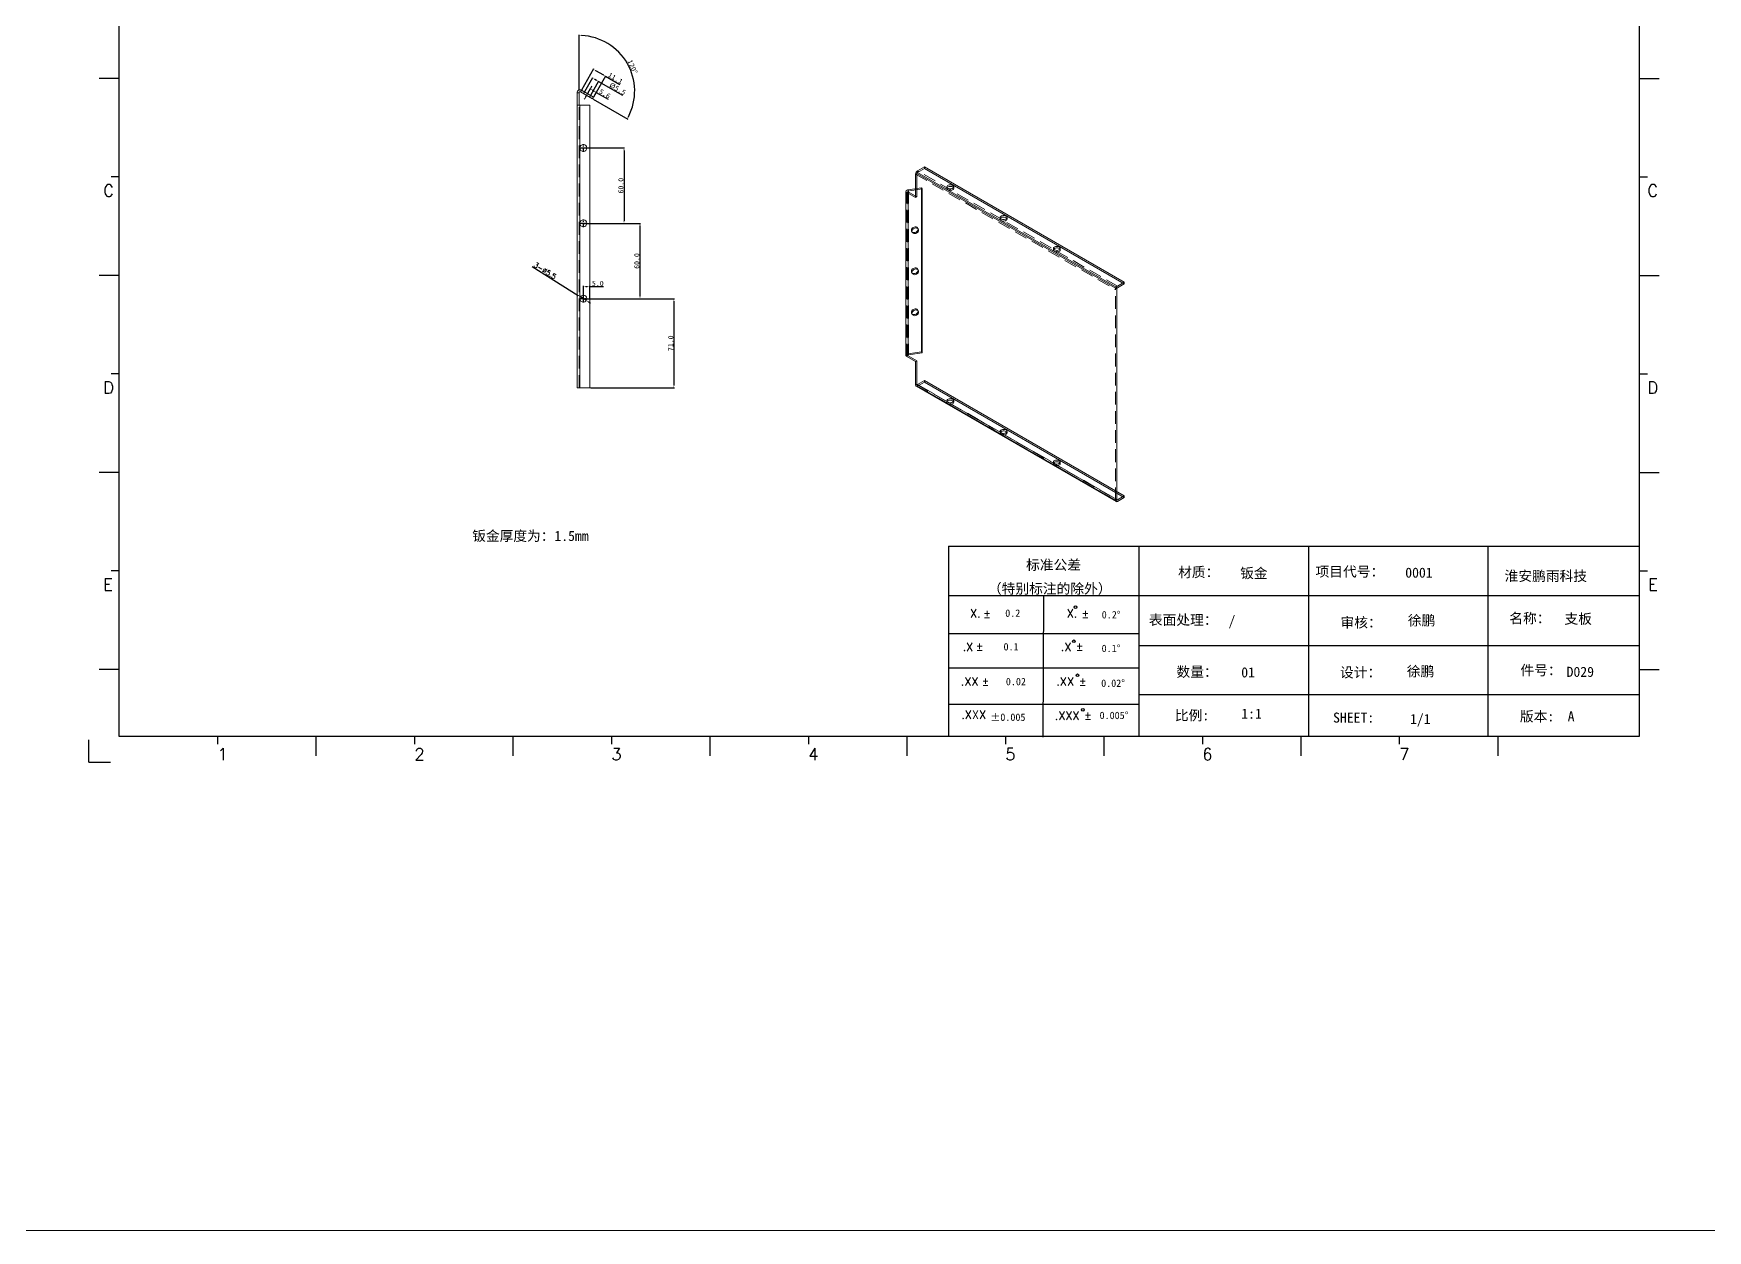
# Model space of a CAD drawing. Extents: x 83 to 30050, y -7164 to 695.
# Drawn here: x 6121 to 7454, y -4248 to -3295 of the extents above; entities that cross this region are included whole.
import ezdxf
from ezdxf.enums import TextEntityAlignment as Align

# ---------------------------------------------------------------- set-up
doc = ezdxf.new("R2010")
doc.units = 0
doc.header["$LTSCALE"] = 8
doc.header["$MEASUREMENT"] = 0
doc.header["$PDSIZE"] = 5
doc.linetypes.add('CENTER', pattern=[2, 1.25, -0.25, 0.25, -0.25])
doc.linetypes.add('HIDDEN', pattern=[1.905, 1.27, -0.635])
doc.layers.get('0').update_dxf_attribs({"linetype": 'CONTINUOUS'})
doc.layers.get('Defpoints').update_dxf_attribs({"linetype": 'CONTINUOUS'})
doc.layers.add('41', color=3, linetype='CONTINUOUS')
doc.layers.add('dim', color=82, linetype='CONTINUOUS', lineweight=9)
doc.styles.add('SIMPLEX', font='SIMPLEX')
doc.styles.get("Standard").update_dxf_attribs({"font": '', "height": 4})
doc.styles.get('Standard').set_extended_font_data('SimSun')
doc.dimstyles.new('ISO-25', dxfattribs={"dimtxt": 6, "dimasz": 2.5, "dimexe": 1.25, "dimexo": 0.625, "dimtad": 1, "dimdec": 1, "dimzin": 1, "dimdsep": 46, "dimtxsty": 'Standard', "dimcen": 2.5, "dimadec": 0, "dimazin": 0, "dimtm": 1e-09, "dimtfac": 1, "dimtdec": 1, "dimtmove": 0, "dimatfit": 3, "dimfxl": 1, "dimtolj": 1, "dimtzin": 0, "dimarcsym": 0})

# ---------------------------------------------------------------- blocks, each defined once
blk = doc.blocks.new('A$C0BB32EA6')
at = {"layer": '41'}
for p, q in [((90.21, 427.84), (90.21, 435.66)), ((168.4, 427.84), (168.4, 435.66)), ((168.4, 427.84), (168.4, 435.66)), ((168.4, 427.84), (168.4, 435.66)), ((246.58, 427.84), (246.58, 435.66)), ((246.58, 427.84), (246.58, 435.66)), ((324.77, 427.84), (324.77, 435.66)), ((402.96, 427.84), (402.96, 435.66)), ((481.15, 427.84), (481.15, 435.66)), ((559.34, 427.84), (559.34, 435.66)), ((615.63, 427.84), (12.02, 427.84)), ((12.02, 427.84), (12.02, 10.32)), ((51.11, 427.84), (51.11, 430.97)), ((129.3, 427.84), (129.3, 430.97)), ((129.3, 427.84), (129.3, 430.97)), ((129.3, 427.84), (129.3, 430.97)), ((207.49, 427.84), (207.49, 430.97)), ((207.49, 427.84), (207.49, 430.97)), ((285.68, 427.84), (285.68, 430.97)), ((363.87, 427.84), (363.87, 430.97)), ((442.06, 427.84), (442.06, 430.97)), ((615.63, 10.32), (615.63, 427.84)), ((12.02, 388.75), (8.89, 388.75)), ((615.63, 388.75), (618.76, 388.75)), ((12.02, 349.66), (4.2, 349.66)), ((615.63, 349.66), (623.45, 349.66)), ((12.02, 310.56), (8.89, 310.56)), ((615.63, 310.56), (618.76, 310.56)), ((12.02, 271.47), (4.2, 271.47)), ((615.63, 271.47), (623.45, 271.47)), ((12.02, 232.37), (8.89, 232.37)), ((615.63, 232.37), (618.76, 232.37)), ((12.02, 193.28), (4.2, 193.28)), ((615.63, 193.28), (623.45, 193.28)), ((12.02, 154.18), (8.89, 154.18)), ((615.63, 154.18), (618.76, 154.18)), ((12.02, 115.09), (4.2, 115.09)), ((615.63, 115.09), (623.45, 115.09)), ((341.34, 85.85), (615.63, 85.85)), ((341.34, 85.85), (341.34, 10.32)), ((416.87, 85.85), (416.87, 10.32)), ((484.16, 85.85), (484.16, 10.32)), ((555.4, 85.7), (555.4, 10.17)), ((12.02, 76), (8.89, 76)), ((615.63, 76), (618.76, 76)), ((615.63, 66.14), (341.34, 66.14)), ((378.86, 10.02), (379.1, 65.84)), ((341.34, 51.12), (416.87, 51.12)), ((615.63, 46.17), (416.87, 46.17)), ((12.02, 36.9), (4.2, 36.9)), ((341.34, 37.5), (401.12, 37.5)), ((341.34, 37.5), (416.87, 37.5)), ((615.63, 36.9), (623.45, 36.9)), ((615.63, 26.74), (416.87, 26.74)), ((341.34, 23.05), (401.87, 23.05)), ((341.34, 23.05), (401.87, 23.05)), ((341.34, 23.05), (401.87, 23.05)), ((341.34, 23.05), (401.87, 23.05)), ((341.34, 23.05), (401.87, 23.05)), ((341.34, 23.05), (416.87, 23.05)), ((12.02, 10.32), (615.63, 10.32)), ((51.11, 10.32), (51.11, 7.19)), ((90.21, 10.32), (90.21, 2.5)), ((129.3, 10.32), (129.3, 7.19)), ((168.4, 10.32), (168.4, 2.5)), ((207.49, 10.32), (207.49, 7.19)), ((246.58, 10.32), (246.58, 2.5)), ((285.68, 10.32), (285.68, 7.19)), ((324.77, 10.32), (324.77, 2.5)), ((326.34, 10.32), (401.87, 10.32)), ((363.87, 10.32), (363.87, 7.19)), ((402.96, 10.32), (402.96, 2.5)), ((442.06, 10.32), (442.06, 7.19)), ((481.15, 10.32), (481.15, 2.5)), ((520.24, 10.32), (520.24, 7.19)), ((559.34, 10.32), (559.34, 2.5))]:
    blk.add_line(p, q, dxfattribs=at)
at = {"layer": '41', "linetype": 'Continuous'}
for p, q in [((630.37, 437.94), (623.79, 437.94)), ((630.37, 437.94), (630.37, 430.59)), ((0, 0), (0, 8.98)), ((0, 0), (8.64, 0))]:
    blk.add_line(p, q, dxfattribs=at)
at = {"layer": '41'}
for centre in [(391.73, 61.61), (391.07, 48.04), (392.49, 34.54), (394.6, 20.83)]:
    blk.add_circle(centre, 0.516, dxfattribs=at)
at = {"layer": '41', "style": 'SIMPLEX'}
for s, height, p in [('1', 4.69, (51.11, 432.54)), ('2', 4.69, (129.3, 432.54)), ('3', 4.69, (207.49, 432.54)), ('4', 4.69, (285.68, 432.54)), ('5', 4.69, (363.87, 432.54)), ('6', 4.69, (442.06, 432.54)), ('7', 4.69, (520.24, 432.54)), ('A', 4.75, (5.76, 380.93)), ('A', 4.75, (618.27, 380.93)), ('B', 4.75, (5.76, 302.74)), ('B', 4.75, (618.72, 302.74)), ('C', 4.75, (5.76, 224.55)), ('C', 4.75, (618.72, 224.55)), ('D', 4.75, (5.76, 146.37)), ('D', 4.75, (618.72, 146.37)), ('E', 4.75, (5.76, 68.18)), ('E', 4.75, (618.95, 68.18)), ('X.', 3.284, (349.84, 57.49)), ('%%p', 3.284, (355.04, 57.36)), ('X.', 3.284, (388.21, 57.49)), ('%%p', 3.284, (394.07, 57.36)), ('.X', 3.284, (346.89, 44.16)), ('%%p', 3.284, (352.09, 44.33)), ('.X', 3.284, (385.9, 44.16)), ('%%p', 3.284, (391.76, 44.33)), ('.XX', 3.284, (346.2, 30.42)), ('%%p', 3.284, (354.44, 30.46)), ('.XX', 3.284, (384.11, 30.42)), ('%%p', 3.284, (393.01, 30.46)), ('.XXX', 3.284, (383.48, 16.83)), ('%%p', 3.284, (395.11, 16.95)), ('1', 4.69, (51.11, 0.87)), ('2', 4.69, (129.3, 0.87)), ('3', 4.69, (207.49, 0.87)), ('4', 4.69, (285.68, 0.87)), ('5', 4.69, (363.87, 0.87)), ('6', 4.69, (442.06, 0.87)), ('7', 4.69, (520.24, 0.87))]:
    blk.add_text(s, height=height, dxfattribs=at).set_placement(p)
at = {"layer": '41', "linetype": 'Continuous'}
for s, p in [('标准公差', (372.08, 76.36)), ('材质：', (432.42, 73.5)), ('项目代号：', (486.99, 73.71)), ('淮安鹏雨科技', (562.04, 71.96)), ('（特别标注的除外）', (356.94, 66.94)), ('表面处理：', (420.83, 54.55)), ('审核：', (496.9, 53.5)), ('名称：', (563.9, 55.18)), ('数量：', (431.79, 33.91)), ('设计：', (496.69, 33.7)), ('件号：', (568.32, 34.55)), ('比例:', (431.16, 16.65)), ('版本:', (568.11, 16.23)), ('SHEET:', (493.95, 15.75)), ('1/1', (524.5, 15.18))]:
    blk.add_text(s, height=4, dxfattribs=at).set_placement(p)
at = {"layer": '41'}
for s, p in [('0.2', (363.82, 57.75)), ('0.2%%D', (402.12, 57.11)), ('0.1', (363.14, 44.41)), ('0.1%%D', (402.07, 43.76)), ('0.02', (364.07, 30.58)), ('0.02%%D', (401.9, 29.93)), ('0.005%%D', (401.27, 17.16))]:
    blk.add_text(s, height=2.929, dxfattribs=at).set_placement(p)
at = {"layer": '41', "style": 'SIMPLEX'}
blk.add_text('.XXX', height=3.284, dxfattribs=at).set_placement((351.31, 18.87), align=Align.MIDDLE_CENTER)
at = {"layer": '41'}
blk.add_text('%%P0.005', height=2.929, dxfattribs=at).set_placement((364.87, 17.89), align=Align.MIDDLE_CENTER)
at = {"layer": '41', "linetype": 'Continuous'}
for tag, p in [('材质', (457.07, 73.08)), ('代号', (522.6, 73.29)), ('表面处理', (452.44, 54.13)), ('审核', (523.65, 54.34)), ('名称', (585.81, 54.97)), ('数量', (457.5, 33.7)), ('设计', (523.23, 34.13)), ('件号', (586.65, 33.91)), ('比例', (457.5, 17.28)), ('版本', (587.08, 16.23))]:
    blk.add_attdef(tag, p, '', height=4, dxfattribs=at)
blk = doc.blocks.new('*D1350')
at = {"layer": 'Defpoints', "color": 0}
for p in [(6584.2, -3306.7), (6555.8, -3341.9), (6556.9, -3341.2), (6555.8, -3351.9), (6566.5, -3346.8)]:
    blk.add_point(p, dxfattribs=at)
at = {"layer": 'dim', "color": 0, "lineweight": -2}
for p, q in [((6555.8, -3340.1), (6555.8, -3295.8)), ((6566.9, -3347), (6594.6, -3363))]:
    blk.add_line(p, q, dxfattribs=at)
blk.add_arc((6555.8, -3340.6), 44.3, 332.5866, 87.4134, dxfattribs=at)
at = {"layer": 'dim', "color": 0}
for points in [[(6557.8, -3296.7), (6557.8, -3296), (6555.8, -3296.3)], [(6595.4, -3361.2), (6594.8, -3360.8), (6594.1, -3362.7)]]:
    blk.add_solid(points, dxfattribs=at)
at = {"layer": 'dim', "color": 0, "insert": (6598.4, -3321.2), "char_height": 4, "attachment_point": 5, "rotation": 294.5011}
blk.add_mtext('\\A1;120°', dxfattribs=at)
blk = doc.blocks.new('*D1354')
at = {"layer": 'Defpoints', "color": 0}
for p in [(6560.1, -3341.3), (6564.8, -3344.1), (6571.3, -3332.9)]:
    blk.add_point(p, dxfattribs=at)
at = {"layer": 'dim', "color": 0, "lineweight": -2}
for p, q in [((6560.3, -3340.9), (6566.8, -3329.7)), ((6565.1, -3343.7), (6571.5, -3332.5)), ((6568.3, -3331.1), (6569.6, -3331.9)), ((6571.3, -3332.9), (6590.4, -3343.9))]:
    blk.add_line(p, q, dxfattribs=at)
at = {"layer": 'dim', "color": 0}
for points in [[(6568.4, -3330.9), (6568.1, -3331.4), (6566.5, -3330.1)], [(6569.7, -3331.6), (6569.4, -3332.2), (6571.3, -3332.9)]]:
    blk.add_solid(points, dxfattribs=at)
at = {"layer": 'dim', "color": 0, "insert": (6586.5, -3338.8), "char_height": 4, "attachment_point": 5, "rotation": 330}
blk.add_mtext('\\A1;%%C5.5', dxfattribs=at)
blk = doc.blocks.new('*D1355')
at = {"layer": 'Defpoints', "color": 0}
for p in [(6562.4, -3342.7), (6567.3, -3345.5), (6569.5, -3341.6)]:
    blk.add_point(p, dxfattribs=at)
at = {"layer": 'dim', "color": 0, "lineweight": -2}
for p, q in [((6562.7, -3342.3), (6564.9, -3338.4)), ((6566.4, -3339.8), (6567.8, -3340.6)), ((6567.5, -3345.1), (6569.8, -3341.2)), ((6569.5, -3341.6), (6579, -3347))]:
    blk.add_line(p, q, dxfattribs=at)
at = {"layer": 'dim', "color": 0}
for points in [[(6566.6, -3339.5), (6566.3, -3340.1), (6564.7, -3338.8)], [(6567.9, -3340.3), (6567.6, -3340.9), (6569.5, -3341.6)]]:
    blk.add_solid(points, dxfattribs=at)
at = {"layer": 'dim', "color": 0, "insert": (6576.3, -3342.7), "char_height": 4, "attachment_point": 5, "rotation": 330}
blk.add_mtext('\\A1;5.6', dxfattribs=at)
blk = doc.blocks.new('*D1356')
at = {"layer": 'Defpoints', "color": 0}
for p in [(6576.9, -3328.7), (6557.6, -3339.9), (6567.3, -3345.5)]:
    blk.add_point(p, dxfattribs=at)
at = {"layer": 'dim', "color": 0, "lineweight": -2}
for p, q in [((6557.9, -3339.5), (6567.6, -3322.7)), ((6567.5, -3345.1), (6577.2, -3328.3)), ((6569, -3324.2), (6575.2, -3327.7)), ((6576.9, -3328.7), (6588.3, -3335.3))]:
    blk.add_line(p, q, dxfattribs=at)
at = {"layer": 'dim', "color": 0}
for points in [[(6569.2, -3323.9), (6568.9, -3324.4), (6567.3, -3323.2)], [(6575.4, -3327.4), (6575, -3328), (6576.9, -3328.7)]]:
    blk.add_solid(points, dxfattribs=at)
at = {"layer": 'dim', "color": 0, "insert": (6584.8, -3330.3), "char_height": 4, "attachment_point": 5, "rotation": 330}
blk.add_mtext('\\A1;11.1', dxfattribs=at)
blk = doc.blocks.new('*D1361')
at = {"layer": 'Defpoints', "color": 0}
for p in [(6559.3, -3505.9), (6564.3, -3576.9), (6631.3, -3576.9)]:
    blk.add_point(p, dxfattribs=at)
at = {"layer": 'dim', "color": 0, "lineweight": -2}
for p, q in [((6559.8, -3505.9), (6631.8, -3505.9)), ((6631.3, -3507.9), (6631.3, -3574.9)), ((6564.8, -3576.9), (6631.8, -3576.9))]:
    blk.add_line(p, q, dxfattribs=at)
at = {"layer": 'dim', "color": 0}
for points in [[(6631, -3507.9), (6631.6, -3507.9), (6631.3, -3505.9)], [(6631, -3574.9), (6631.6, -3574.9), (6631.3, -3576.9)]]:
    blk.add_solid(points, dxfattribs=at)
at = {"layer": 'dim', "color": 0, "insert": (6628.8, -3541.4), "char_height": 4, "attachment_point": 5, "rotation": 90}
blk.add_mtext('\\A1;71.0', dxfattribs=at)
blk = doc.blocks.new('*D1362')
at = {"layer": 'Defpoints', "color": 0}
for p in [(6559.3, -3445.9), (6559.3, -3505.9), (6604.3, -3505.9)]:
    blk.add_point(p, dxfattribs=at)
at = {"layer": 'dim', "color": 0, "lineweight": -2}
for p, q in [((6559.8, -3445.9), (6604.8, -3445.9)), ((6604.3, -3447.9), (6604.3, -3503.9)), ((6559.8, -3505.9), (6604.8, -3505.9))]:
    blk.add_line(p, q, dxfattribs=at)
at = {"layer": 'dim', "color": 0}
for points in [[(6604, -3447.9), (6604.7, -3447.9), (6604.3, -3445.9)], [(6604, -3503.9), (6604.7, -3503.9), (6604.3, -3505.9)]]:
    blk.add_solid(points, dxfattribs=at)
at = {"layer": 'dim', "color": 0, "insert": (6601.8, -3475.9), "char_height": 4, "attachment_point": 5, "rotation": 90}
blk.add_mtext('\\A1;60.0', dxfattribs=at)
blk = doc.blocks.new('*D1363')
at = {"layer": 'Defpoints', "color": 0}
for p in [(6559.3, -3385.9), (6559.3, -3445.9), (6591.6, -3445.9)]:
    blk.add_point(p, dxfattribs=at)
at = {"layer": 'dim', "color": 0, "lineweight": -2}
for p, q in [((6559.8, -3385.9), (6592.1, -3385.9)), ((6591.6, -3387.9), (6591.6, -3443.9)), ((6559.8, -3445.9), (6592.1, -3445.9))]:
    blk.add_line(p, q, dxfattribs=at)
at = {"layer": 'dim', "color": 0}
for points in [[(6591.2, -3387.9), (6591.9, -3387.9), (6591.6, -3385.9)], [(6591.2, -3443.9), (6591.9, -3443.9), (6591.6, -3445.9)]]:
    blk.add_solid(points, dxfattribs=at)
at = {"layer": 'dim', "color": 0, "insert": (6589.1, -3415.9), "char_height": 4, "attachment_point": 5, "rotation": 90}
blk.add_mtext('\\A1;60.0', dxfattribs=at)
blk = doc.blocks.new('*D1364')
at = {"layer": 'Defpoints', "color": 0}
for p in [(6559.3, -3505.9), (6564.3, -3496.2), (6564.3, -3505.9)]:
    blk.add_point(p, dxfattribs=at)
at = {"layer": 'dim', "color": 0, "lineweight": -2}
for p, q in [((6559.3, -3505.4), (6559.3, -3495.7)), ((6561.3, -3496.2), (6562.3, -3496.2)), ((6564.3, -3505.4), (6564.3, -3495.7)), ((6564.3, -3496.2), (6575.2, -3496.2))]:
    blk.add_line(p, q, dxfattribs=at)
at = {"layer": 'dim', "color": 0}
for points in [[(6561.3, -3495.9), (6561.3, -3496.6), (6559.3, -3496.2)], [(6562.3, -3495.9), (6562.3, -3496.6), (6564.3, -3496.2)]]:
    blk.add_solid(points, dxfattribs=at)
at = {"layer": 'dim', "color": 0, "insert": (6570.7, -3493.7), "char_height": 4, "attachment_point": 5}
blk.add_mtext('\\A1;5.0', dxfattribs=at)
blk = doc.blocks.new('*D1365')
at = {"layer": 'Defpoints', "color": 0}
for p in [(6556.9, -3504.4), (6561.6, -3507.3)]:
    blk.add_point(p, dxfattribs=at)
at = {"layer": 'dim', "color": 0, "lineweight": -2}
for p, q in [((6518.5, -3480.2), (6555.2, -3503.3)), ((6561.6, -3507.3), (6556.9, -3504.4)), ((6563.3, -3508.4), (6565, -3509.5))]:
    blk.add_line(p, q, dxfattribs=at)
at = {"layer": 'dim', "color": 0}
for points in [[(6555.4, -3503.1), (6555.1, -3503.6), (6556.9, -3504.4)], [(6563.5, -3508.1), (6563.1, -3508.7), (6561.6, -3507.3)]]:
    blk.add_solid(points, dxfattribs=at)
at = {"layer": 'dim', "color": 0, "insert": (6528.7, -3483.7), "char_height": 4, "attachment_point": 5, "rotation": 327.8677}
blk.add_mtext('\\A1;{\\Ftxt,bigfont|c134;3-∅5.5}', dxfattribs=at)

msp = doc.modelspace()

# ---------------------------------------------------------------- linework, layer by layer
at = {"color": 7, "linetype": 'Continuous', "lineweight": 15}
for p, q in [((6554.263, -3351.871), (6554.263, -3341.871)), ((6555.763, -3351.871), (6555.763, -3341.871)), ((6556.868, -3341.233), (6566.503, -3346.796)), ((6557.618, -3339.934), (6567.253, -3345.497)), ((6567.253, -3345.497), (6566.503, -3346.796)), ((6554.263, -3351.871), (6556.5, -3351.871)), ((6554.263, -3576.863), (6554.263, -3351.871)), ((6556.5, -3351.871), (6556.5, -3576.863)), ((6556.5, -3351.871), (6564.263, -3351.871)), ((6564.263, -3351.871), (6564.263, -3576.863)), ((6824.897, -3406.208), (6823.836, -3406.82)), ((6823.836, -3406.82), (6823.836, -3418.226)), ((6824.897, -3406.208), (6824.897, -3418.062)), ((6824.897, -3406.208), (6983.991, -3498.05)), ((6830.907, -3400.912), (6825.418, -3404.081)), ((6830.907, -3402.136), (6825.418, -3405.306)), ((6825.418, -3405.306), (6825.418, -3404.081)), ((6984.511, -3497.148), (6825.418, -3405.306)), ((6830.907, -3400.912), (6830.907, -3402.136)), ((6990.001, -3492.754), (6830.907, -3400.912)), ((6990.001, -3493.979), (6830.907, -3402.136)), ((6816.11, -3420.412), (6816.11, -3551.059)), ((6828.515, -3417.503), (6817.768, -3419.165)), ((6817.768, -3419.165), (6817.768, -3549.812)), ((6828.515, -3417.503), (6828.515, -3548.149)), ((6828.903, -3418.339), (6828.515, -3417.503)), ((6828.903, -3418.339), (6828.903, -3548.986)), ((6983.991, -3498.05), (6983.991, -3659.533)), ((6990.001, -3493.979), (6984.511, -3497.148)), ((6990.001, -3492.754), (6990.001, -3493.979)), ((6823.836, -3556.054), (6816.765, -3551.972)), ((6817.768, -3549.812), (6828.515, -3548.149)), ((6817.826, -3551.359), (6817.826, -3550.758)), ((6824.897, -3555.441), (6817.826, -3551.359)), ((6818.156, -3550.648), (6828.903, -3548.986)), ((6824.897, -3555.441), (6823.836, -3556.054)), ((6823.836, -3556.054), (6823.836, -3574.641)), ((6824.897, -3555.441), (6824.897, -3574.029)), ((6828.515, -3548.149), (6828.903, -3548.986)), ((6825.418, -3574.329), (6830.907, -3571.16)), ((6825.418, -3575.554), (6830.907, -3572.385)), ((6830.907, -3572.385), (6830.907, -3571.16)), ((6830.907, -3571.16), (6990.001, -3663.003)), ((6830.907, -3572.385), (6990.001, -3664.228)), ((6556.5, -3576.863), (6554.263, -3576.863)), ((6564.263, -3576.863), (6556.5, -3576.863)), ((6824.897, -3574.029), (6823.836, -3574.641)), ((6824.3, -3575.665), (6983.393, -3667.508)), ((6825.418, -3574.329), (6824.897, -3574.029)), ((6825.418, -3574.329), (6825.418, -3575.554)), ((6825.418, -3575.554), (6984.511, -3667.397)), ((6990.001, -3664.228), (6984.511, -3667.397)), ((6990.001, -3663.003), (6990.001, -3664.228))]:
    msp.add_line(p, q, dxfattribs=at)
at = {"color": 7, "linetype": 'HIDDEN', "lineweight": 0}
for p, q in [((6555.763, -3341.871), (6554.263, -3341.871)), ((6556.868, -3341.233), (6557.618, -3339.934)), ((6560.054, -3341.341), (6559.304, -3342.64)), ((6564.067, -3345.39), (6564.817, -3344.091)), ((6555.763, -3576.863), (6555.763, -3351.871)), ((6823.836, -3406.82), (6982.93, -3498.663)), ((6984.511, -3495.923), (6825.418, -3404.081)), ((6817.826, -3420.713), (6816.765, -3421.325)), ((6816.765, -3551.972), (6816.765, -3421.325)), ((6823.836, -3425.407), (6816.765, -3421.325)), ((6817.61, -3420.412), (6817.61, -3551.059)), ((6818.156, -3420.001), (6817.768, -3419.165)), ((6817.826, -3550.758), (6817.826, -3420.713)), ((6824.897, -3424.795), (6817.826, -3420.713)), ((6828.903, -3418.339), (6818.156, -3420.001)), ((6818.156, -3420.001), (6818.156, -3550.648)), ((6823.836, -3418.226), (6823.836, -3425.407)), ((6823.836, -3425.407), (6824.897, -3424.795)), ((6824.897, -3418.062), (6824.897, -3424.795)), ((6848.658, -3416.828), (6848.658, -3418.053)), ((6854.158, -3418.053), (6854.158, -3416.828)), ((6820.647, -3452.153), (6821.035, -3452.99)), ((6826.024, -3450.674), (6825.636, -3449.838)), ((6891.084, -3441.321), (6891.084, -3442.545)), ((6896.584, -3442.545), (6896.584, -3441.321)), ((6933.511, -3465.813), (6933.511, -3467.038)), ((6939.011, -3467.038), (6939.011, -3465.813)), ((6820.647, -3484.815), (6821.035, -3485.651)), ((6826.024, -3483.336), (6825.636, -3482.499)), ((6982.93, -3666.484), (6982.93, -3498.663)), ((6984.511, -3495.923), (6990.001, -3492.754)), ((6820.647, -3517.477), (6821.035, -3518.313)), ((6826.024, -3515.997), (6825.636, -3515.161)), ((6982.93, -3666.484), (6823.836, -3574.641)), ((6825.05, -3574.366), (6984.143, -3666.209)), ((6983.991, -3665.871), (6825.418, -3574.329)), ((6825.418, -3574.329), (6984.511, -3666.172)), ((6848.658, -3587.077), (6848.658, -3588.302)), ((6854.158, -3588.302), (6854.158, -3587.077)), ((6891.084, -3611.569), (6891.084, -3612.794)), ((6896.584, -3612.794), (6896.584, -3611.569)), ((6933.511, -3636.062), (6933.511, -3637.286)), ((6939.011, -3637.286), (6939.011, -3636.062)), ((6983.991, -3659.533), (6983.991, -3665.871)), ((6984.511, -3666.172), (6990.001, -3663.003))]:
    msp.add_line(p, q, dxfattribs=at)
at = {"color": 1, "linetype": 'CENTER', "ltscale": 0.0381}
msp.add_line((6565.92, -3336.638), (6559.906, -3347.114), dxfattribs=at)
at = {"color": 1, "linetype": 'CENTER', "ltscale": 0.34925}
for p, q in [((6556.238, -3385.863), (6562.288, -3385.863)), ((6559.263, -3388.888), (6559.263, -3382.838)), ((6556.238, -3445.863), (6562.288, -3445.863)), ((6559.263, -3448.888), (6559.263, -3442.838)), ((6556.238, -3505.863), (6562.288, -3505.863)), ((6559.263, -3508.888), (6559.263, -3502.838))]:
    msp.add_line(p, q, dxfattribs=at)
at = {"color": 7, "linetype": 'Continuous', "lineweight": 15, "flags": 128}
for points in [[(6817.768, -3419.165), (6817.229, -3419.294), (6816.765, -3419.499), (6816.41, -3419.767), (6816.186, -3420.078), (6816.11, -3420.412)], [(6849.463, -3419.176), (6848.994, -3418.814), (6848.721, -3418.391), (6848.665, -3417.94), (6848.831, -3417.498), (6849.207, -3417.102), (6849.76, -3416.782), (6850.447, -3416.566), (6851.212, -3416.47), (6851.993, -3416.502), (6852.726, -3416.66), (6853.353, -3416.931), (6853.822, -3417.292), (6854.095, -3417.716), (6854.151, -3418.166), (6853.985, -3418.608), (6853.609, -3419.005), (6853.056, -3419.324), (6852.369, -3419.541), (6851.604, -3419.637), (6850.823, -3419.605), (6850.09, -3419.447), (6849.463, -3419.176)], [(6849.463, -3417.951), (6848.994, -3417.589), (6848.871, -3417.441)], [(6820.485, -3451.406), (6820.593, -3452.022), (6820.907, -3452.555), (6821.402, -3452.962), (6822.038, -3453.209), (6822.763, -3453.277), (6823.519, -3453.16), (6824.245, -3452.867), (6824.881, -3452.423), (6825.376, -3451.864), (6825.69, -3451.234), (6825.798, -3450.585), (6825.69, -3449.969), (6825.376, -3449.436), (6824.881, -3449.029), (6824.245, -3448.782), (6823.519, -3448.714), (6822.763, -3448.831), (6822.038, -3449.124), (6821.402, -3449.568), (6820.907, -3450.127), (6820.593, -3450.757), (6820.485, -3451.406)], [(6820.898, -3452.545), (6820.873, -3452.243), (6820.981, -3451.594), (6821.295, -3450.964), (6821.79, -3450.404), (6822.426, -3449.96), (6823.152, -3449.668), (6823.908, -3449.551), (6824.633, -3449.619), (6825.269, -3449.866), (6825.764, -3450.272), (6825.773, -3450.282)], [(6891.89, -3443.668), (6891.421, -3443.306), (6891.147, -3442.883), (6891.091, -3442.432), (6891.258, -3441.991), (6891.633, -3441.594), (6892.186, -3441.275), (6892.873, -3441.058), (6893.638, -3440.962), (6894.419, -3440.994), (6895.152, -3441.152), (6895.779, -3441.423), (6896.248, -3441.785), (6896.522, -3442.208), (6896.577, -3442.659), (6896.411, -3443.1), (6896.036, -3443.497), (6895.482, -3443.816), (6894.795, -3444.033), (6894.031, -3444.129), (6893.25, -3444.097), (6892.516, -3443.939), (6891.89, -3443.668)], [(6891.89, -3442.443), (6891.421, -3442.082), (6891.297, -3441.933)], [(6934.316, -3468.16), (6933.847, -3467.799), (6933.574, -3467.375), (6933.518, -3466.924), (6933.684, -3466.483), (6934.059, -3466.086), (6934.613, -3465.767), (6935.3, -3465.55), (6936.065, -3465.454), (6936.845, -3465.486), (6937.579, -3465.644), (6938.205, -3465.915), (6938.674, -3466.277), (6938.948, -3466.7), (6939.004, -3467.151), (6938.837, -3467.593), (6938.462, -3467.989), (6937.909, -3468.309), (6937.222, -3468.525), (6936.457, -3468.621), (6935.676, -3468.589), (6934.943, -3468.431), (6934.316, -3468.16)], [(6934.316, -3466.935), (6933.847, -3466.574), (6933.724, -3466.425)], [(6820.485, -3484.068), (6820.593, -3484.684), (6820.907, -3485.217), (6821.402, -3485.623), (6822.038, -3485.87), (6822.763, -3485.938), (6823.519, -3485.821), (6824.245, -3485.529), (6824.881, -3485.085), (6825.376, -3484.525), (6825.69, -3483.896), (6825.798, -3483.246), (6825.69, -3482.63), (6825.376, -3482.097), (6824.881, -3481.691), (6824.245, -3481.444), (6823.519, -3481.376), (6822.763, -3481.493), (6822.038, -3481.785), (6821.402, -3482.229), (6820.907, -3482.789), (6820.593, -3483.419), (6820.485, -3484.068)], [(6820.898, -3485.207), (6820.873, -3484.904), (6820.981, -3484.255), (6821.295, -3483.625), (6821.79, -3483.066), (6822.426, -3482.622), (6823.152, -3482.329), (6823.908, -3482.212), (6824.633, -3482.28), (6825.269, -3482.527), (6825.764, -3482.934), (6825.773, -3482.944)], [(6820.485, -3516.73), (6820.593, -3517.346), (6820.907, -3517.878), (6821.402, -3518.285), (6822.038, -3518.532), (6822.763, -3518.6), (6823.519, -3518.483), (6824.245, -3518.191), (6824.881, -3517.747), (6825.376, -3517.187), (6825.69, -3516.557), (6825.798, -3515.908), (6825.69, -3515.292), (6825.376, -3514.759), (6824.881, -3514.353), (6824.245, -3514.106), (6823.519, -3514.038), (6822.763, -3514.155), (6822.038, -3514.447), (6821.402, -3514.891), (6820.907, -3515.45), (6820.593, -3516.08), (6820.485, -3516.73)], [(6820.898, -3517.868), (6820.873, -3517.566), (6820.981, -3516.917), (6821.295, -3516.287), (6821.79, -3515.727), (6822.426, -3515.283), (6823.152, -3514.991), (6823.908, -3514.874), (6824.633, -3514.942), (6825.269, -3515.189), (6825.764, -3515.596), (6825.773, -3515.606)], [(6816.765, -3551.972), (6816.41, -3551.704), (6816.186, -3551.393), (6816.11, -3551.059), (6816.186, -3550.725), (6816.41, -3550.413), (6816.765, -3550.146), (6817.229, -3549.941), (6817.768, -3549.812)], [(6817.826, -3551.359), (6817.709, -3551.271), (6817.635, -3551.169), (6817.61, -3551.059), (6817.635, -3550.949), (6817.709, -3550.846), (6817.826, -3550.758), (6817.979, -3550.69), (6818.156, -3550.648)], [(6849.463, -3589.425), (6848.994, -3589.063), (6848.721, -3588.639), (6848.665, -3588.189), (6848.831, -3587.747), (6849.207, -3587.351), (6849.76, -3587.031), (6850.447, -3586.815), (6851.212, -3586.719), (6851.993, -3586.751), (6852.726, -3586.909), (6853.353, -3587.179), (6853.822, -3587.541), (6854.095, -3587.965), (6854.151, -3588.415), (6853.985, -3588.857), (6853.609, -3589.253), (6853.056, -3589.573), (6852.369, -3589.789), (6851.604, -3589.885), (6850.823, -3589.853), (6850.09, -3589.695), (6849.463, -3589.425)], [(6891.89, -3613.917), (6891.421, -3613.555), (6891.147, -3613.132), (6891.091, -3612.681), (6891.258, -3612.239), (6891.633, -3611.843), (6892.186, -3611.523), (6892.873, -3611.307), (6893.638, -3611.211), (6894.419, -3611.243), (6895.152, -3611.401), (6895.779, -3611.672), (6896.248, -3612.033), (6896.522, -3612.457), (6896.577, -3612.907), (6896.411, -3613.349), (6896.036, -3613.746), (6895.482, -3614.065), (6894.795, -3614.282), (6894.031, -3614.378), (6893.25, -3614.346), (6892.516, -3614.188), (6891.89, -3613.917)], [(6934.316, -3638.409), (6933.847, -3638.047), (6933.574, -3637.624), (6933.518, -3637.173), (6933.684, -3636.732), (6934.059, -3636.335), (6934.613, -3636.016), (6935.3, -3635.799), (6936.065, -3635.703), (6936.845, -3635.735), (6937.579, -3635.893), (6938.205, -3636.164), (6938.674, -3636.526), (6938.948, -3636.949), (6939.004, -3637.4), (6938.837, -3637.841), (6938.462, -3638.238), (6937.909, -3638.557), (6937.222, -3638.774), (6936.457, -3638.87), (6935.676, -3638.838), (6934.943, -3638.68), (6934.316, -3638.409)]]:
    msp.add_lwpolyline(points, dxfattribs=at)
at = {"color": 7, "linetype": 'HIDDEN', "lineweight": 0, "flags": 128}
for points in [[(6818.156, -3420.001), (6817.979, -3420.044), (6817.826, -3420.112), (6817.709, -3420.2), (6817.635, -3420.302), (6817.61, -3420.412), (6817.635, -3420.522), (6817.709, -3420.625), (6817.826, -3420.713)], [(6848.871, -3417.441), (6848.721, -3417.166), (6848.665, -3416.715), (6848.831, -3416.274), (6849.207, -3415.877), (6849.76, -3415.558), (6850.447, -3415.341), (6851.212, -3415.245), (6851.993, -3415.277), (6852.726, -3415.435), (6853.353, -3415.706), (6853.822, -3416.068), (6854.095, -3416.491), (6854.151, -3416.942), (6853.985, -3417.383), (6853.945, -3417.441)], [(6826.186, -3451.421), (6826.078, -3452.07), (6825.764, -3452.7), (6825.269, -3453.26), (6824.633, -3453.704), (6823.908, -3453.996), (6823.152, -3454.113), (6822.426, -3454.045), (6821.79, -3453.798), (6821.295, -3453.392), (6820.981, -3452.859), (6820.898, -3452.545)], [(6825.773, -3450.282), (6826.078, -3450.805), (6826.186, -3451.421)], [(6891.297, -3441.933), (6891.147, -3441.658), (6891.091, -3441.207), (6891.258, -3440.766), (6891.633, -3440.369), (6892.186, -3440.05), (6892.873, -3439.833), (6893.638, -3439.737), (6894.419, -3439.769), (6895.152, -3439.927), (6895.779, -3440.198), (6896.248, -3440.56), (6896.522, -3440.983), (6896.577, -3441.434), (6896.411, -3441.875), (6896.372, -3441.933)], [(6933.724, -3466.425), (6933.574, -3466.15), (6933.518, -3465.7), (6933.684, -3465.258), (6934.059, -3464.862), (6934.613, -3464.542), (6935.3, -3464.325), (6936.065, -3464.229), (6936.845, -3464.262), (6937.579, -3464.42), (6938.205, -3464.69), (6938.674, -3465.052), (6938.948, -3465.475), (6939.004, -3465.926), (6938.837, -3466.368), (6938.798, -3466.425)], [(6826.186, -3484.083), (6826.078, -3484.732), (6825.764, -3485.362), (6825.269, -3485.922), (6824.633, -3486.365), (6823.908, -3486.658), (6823.152, -3486.775), (6822.426, -3486.707), (6821.79, -3486.46), (6821.295, -3486.053), (6820.981, -3485.52), (6820.898, -3485.207)], [(6825.773, -3482.944), (6826.078, -3483.467), (6826.186, -3484.083)], [(6825.773, -3515.606), (6826.078, -3516.128), (6826.186, -3516.744), (6826.078, -3517.394), (6825.764, -3518.024), (6825.269, -3518.583), (6824.633, -3519.027), (6823.908, -3519.319), (6823.152, -3519.436), (6822.426, -3519.368), (6821.79, -3519.121), (6821.295, -3518.715), (6820.981, -3518.182), (6820.898, -3517.868)], [(6853.353, -3585.955), (6852.726, -3585.684), (6851.993, -3585.526), (6851.212, -3585.494), (6850.447, -3585.59), (6849.76, -3585.806), (6849.207, -3586.126), (6848.831, -3586.522), (6848.665, -3586.964), (6848.721, -3587.415), (6848.871, -3587.69)], [(6895.779, -3610.447), (6895.152, -3610.176), (6894.419, -3610.018), (6893.638, -3609.986), (6892.873, -3610.082), (6892.186, -3610.299), (6891.633, -3610.618), (6891.258, -3611.015), (6891.091, -3611.456), (6891.147, -3611.907), (6891.297, -3612.182)], [(6938.205, -3634.939), (6937.579, -3634.668), (6936.845, -3634.51), (6936.065, -3634.478), (6935.3, -3634.574), (6934.613, -3634.791), (6934.059, -3635.11), (6933.684, -3635.507), (6933.518, -3635.948), (6933.574, -3636.399), (6933.724, -3636.674)]]:
    msp.add_lwpolyline(points, dxfattribs=at)
at = {"color": 7, "linetype": 'Continuous', "lineweight": 15}
for centre in [(6559.263, -3385.863), (6559.263, -3445.863), (6559.263, -3505.863)]:
    msp.add_circle(centre, 2.75, dxfattribs=at)
for centre, radius, start, end in [((6556.5, -3341.871), 2.237, 60, 180), ((6556.5, -3341.871), 0.737, 60, 180), ((6827.27, -3406.976), 3.437, 122.605478, 177.394522), ((6826.028, -3406.259), 1.132, 122.605478, 177.394522), ((6851.354, -3414.617), 3.833, 240.45097, 312.537191), ((6893.78, -3439.109), 3.833, 240.45097, 312.537191), ((6936.207, -3463.601), 3.833, 240.45097, 312.537191), ((6985.121, -3498.102), 1.132, 122.605478, 177.394522), ((6824.801, -3574.797), 0.977, 170.785963, 309.203285), ((6825.215, -3574.08), 0.322, 170.785963, 309.203285), ((6851.408, -3585.139), 3.598, 225.156974, 314.843026), ((6893.834, -3609.631), 3.598, 225.156974, 314.843026), ((6936.261, -3634.123), 3.598, 225.156974, 314.843026), ((6983.856, -3666.483), 1.125, 245.692881, 305.617577)]:
    msp.add_arc(centre, radius, start, end, dxfattribs=at)
at = {"color": 7, "linetype": 'HIDDEN', "lineweight": 0}
for centre, radius, start, end in [((6817.227, -3420.302), 1.123, 185.629779, 245.690362), ((6986.364, -3498.819), 3.437, 122.605478, 177.394522), ((6852.956, -3587.059), 1.173, 327.457072, 70.259862), ((6895.383, -3611.551), 1.173, 327.457072, 70.259862), ((6937.809, -3636.043), 1.173, 327.457072, 70.259862), ((6984.308, -3665.923), 0.322, 170.785963, 309.203285), ((6984.026, -3666.605), 1.103, 173.701152, 234.986667)]:
    msp.add_arc(centre, radius, start, end, dxfattribs=at)
at = {"layer": 'dim', "color": 1}
msp.add_lwpolyline([(11321.6, -4247.977), (766.79, -4247.977), (766.79, -2454.563), (11321.6, -2454.563)], close=True, dxfattribs=at)

# ---------------------------------------------------------------- block references
at = {"layer": '41', "linetype": 'Continuous', "xscale": 2.006122600865638, "yscale": 2.006122600858362, "zscale": 2.006122600857601}
msp.add_blockref('A$C0BB32EA6', (6165.31, -3875.1), dxfattribs=at).add_auto_attribs({'版本': 'A', '件号': 'D029', '名称': '支板', '设计': '徐鹏', '审核': '徐鹏', '代号': '0001', '比例': '1:1', '数量': '01', '表面处理': '/', '材质': '钣金'})

# ---------------------------------------------------------------- texts
at = {"layer": '41', "linetype": 'Continuous', "insert": (6470.725, -3690.807), "char_height": 8, "width": 96.38984, "attachment_point": 1}
msp.add_mtext('钣金厚度为：1.5mm', dxfattribs=at)

# ---------------------------------------------------------------- dimensions: what is measured, and where the dimension line sits
at = {"layer": 'dim'}
dim = msp.add_angular_dim_2l(base=(6584.242, -3306.655), line1=((6556.868, -3341.233), (6566.503, -3346.796)), line2=((6555.763, -3351.871), (6555.763, -3341.871)), dimstyle='ISO-25', override={"dimtxt": 2.5, "dimasz": 2, "dimexe": 0.49975, "dimexo": 0.49975, "dimgap": 0.49975}, dxfattribs=at)
dim.commit()
dim.dimension.update_dxf_attribs({"geometry": '*D1350', "text_midpoint": (6596.079, -3322.221), "dimtype": 162})
for p1, distance, picture, middle in [((6557.618, -3339.934), 19.373, '*D1356', (6584.752, -3330.344)), ((6562.432, -3342.714), 4.512, '*D1355', (6576.35, -3342.652))]:
    dim = msp.add_aligned_dim(p1=p1, p2=(6567.253, -3345.497), distance=distance, dimstyle='ISO-25', override={"dimtxt": 2.5, "dimasz": 2, "dimexe": 0.49975, "dimexo": 0.49975, "dimgap": 0.49975}, dxfattribs=at)
    dim.commit()
    dim.dimension.update_dxf_attribs({"geometry": picture, "text_midpoint": middle})
dim = msp.add_linear_dim(base=(6571.283, -3332.891), p1=(6560.054, -3341.341), p2=(6564.817, -3344.091), angle=330, text='%%C<>', dimstyle='ISO-25', override={"dimtxt": 2.5, "dimasz": 2, "dimexe": 0.49975, "dimexo": 0.49975, "dimgap": 0.49975}, dxfattribs=at)
dim.commit()
dim.dimension.update_dxf_attribs({"geometry": '*D1354', "text_midpoint": (6585.213, -3340.934), "dimtype": 161})
for base, p1, p2, picture, middle in [((6591.58, -3445.863), (6559.263, -3385.863), (6559.263, -3445.863), '*D1363', (6589.08, -3415.863)), ((6604.342, -3505.863), (6559.263, -3445.863), (6559.263, -3505.863), '*D1362', (6601.842, -3475.863)), ((6631.297, -3576.863), (6559.263, -3505.863), (6564.263, -3576.863), '*D1361', (6628.798, -3541.363))]:
    dim = msp.add_linear_dim(base=base, p1=p1, p2=p2, angle=90, dimstyle='ISO-25', override={"dimtxt": 2.5, "dimasz": 2, "dimexe": 0.49975, "dimexo": 0.49975, "dimgap": 0.49975}, dxfattribs=at)
    dim.commit()
    dim.dimension.update_dxf_attribs({"geometry": picture, "text_midpoint": middle})
dim = msp.add_diameter_dim_2p(p1=(6561.592, -3507.326), p2=(6556.934, -3504.401), text='{\\Ftxt,bigfont|c134;3-<>}', dimstyle='ISO-25', override={"dimtxt": 2.5, "dimasz": 2, "dimexe": 0.49975, "dimexo": 0.49975, "dimgap": 0.49975}, dxfattribs=at)
dim.commit()
dim.dimension.update_dxf_attribs({"geometry": '*D1365', "text_midpoint": (6527.349, -3485.819), "dimtype": 163})
dim = msp.add_linear_dim(base=(6564.263, -3496.244), p1=(6559.263, -3505.863), p2=(6564.263, -3505.863), dimstyle='ISO-25', override={"dimtxt": 2.5, "dimasz": 2, "dimexe": 0.49975, "dimexo": 0.49975, "dimgap": 0.49975}, dxfattribs=at)
dim.commit()
dim.dimension.update_dxf_attribs({"geometry": '*D1364', "text_midpoint": (6570.718, -3493.744)})

doc.saveas('drawing.dxf')
